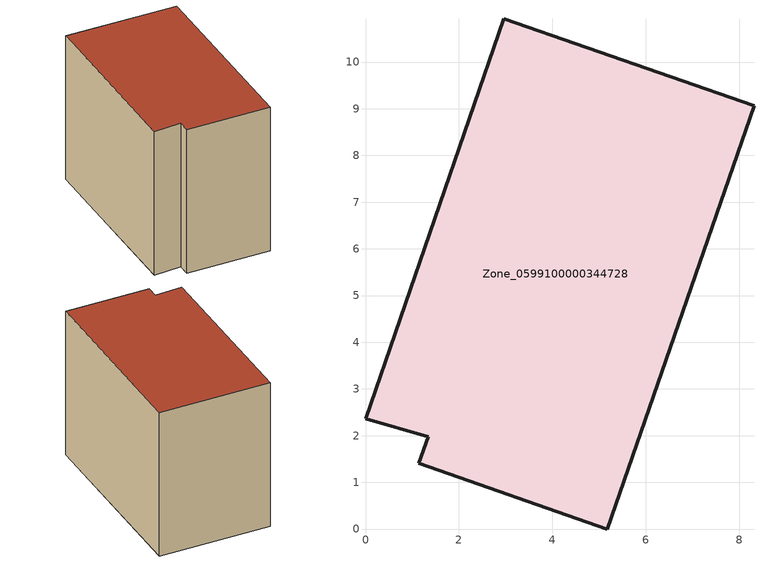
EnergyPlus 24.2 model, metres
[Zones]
Zone_0599100000344728
 floor ground (C_G): 8.32,9.06 5.18,0 1.14,1.4 1.34,1.97 0,2.36 2.96,10.92 z0
 wall outside (C_F): 8.32,9.06 2.96,10.92 0,2.36 1.34,1.97 1.14,1.4 5.18,0 8.32,9.06 z0:7.79
 roof outside (C_R): 5.18,0 8.32,9.06 2.96,10.92 0,2.36 1.34,1.97 1.14,1.4 z7.79
[BUILDING]
Pand.0599100000344728: North Axis=0; Terrain=City; Loads Convergence Tolerance Value=0.04; Temperature Convergence Tolerance Value=0.4; Solar Distribution=FullExterior; Maximum Number of Warmup Days=25; Minimum Number of Warmup Days=1
[Site:Location]
Rotterdam.The.Hague.AP_ZH_NLD Design_Conditions: Latitude=51.96; Longitude=4.45; Time Zone=1; Elevation=-4.5
[SITE:GROUNDTEMPERATURE:BUILDINGSURFACE]
18, 18, 18, 18, 18, 18, 18, 18, 18, 18, 18, 18
[MATERIAL] Thermal Absorptance=0.9; Solar Absorptance=0.7; Visible Absorptance=0.7
Name | Roughness | Thickness | Conductivity | Density | Specific Heat
G.TC.1992-2005 | MediumSmooth | 0.15 | 0.06 | 540 | 1210
F.TC.1992-2005 | Rough | 0.3 | 0.12 | 1920 | 840
R.TC.1992-2005 | MediumRough | 0.2 | 0.08 | 1500 | 1000
[CONSTRUCTION]
C_G: G.TC.1992-2005
C_F: F.TC.1992-2005
C_R: R.TC.1992-2005
[ZONE]
Zone_0599100000344728: Type=1; Multiplier=1; Ceiling Height=Autocalculate; Volume=Autocalculate; Floor Area=autocalculate; Part of Total Floor Area=Yes
[ZONEINFILTRATION:DESIGNFLOWRATE]
Infil_Zone_0599100000344728: Zone or ZoneList or Space or SpaceList=Zone_0599100000344728; Schedule=AlwaysOn; Design Flow Rate Calculation Method=Flow/Area; Flow Rate per Floor Area=0.0015; Constant Term Coefficient=1; Temperature Term Coefficient=0; Velocity Term Coefficient=0; Velocity Squared Term Coefficient=0
[HVACTEMPLATE:ZONE:IDEALLOADSAIRSYSTEM]
Zone_0599100000344728: Maximum Heating Supply Air Temperature=50; Minimum Cooling Supply Air Temperature=13; Maximum Heating Supply Air Humidity Ratio=0.0156; Minimum Cooling Supply Air Humidity Ratio=0.0077; Heating Limit=NoLimit; Cooling Limit=NoLimit; Dehumidification Control Type=ConstantSensibleHeatRatio; Cooling Sensible Heat Ratio=0.7; Dehumidification Setpoint=60; Humidification Control Type=None; Humidification Setpoint=30; Outdoor Air Method=None; Outdoor Air Flow Rate per Person=0.00944; Outdoor Air Flow Rate per Zone Floor Area=0; Outdoor Air Flow Rate per Zone=0; Demand Controlled Ventilation Type=None; Outdoor Air Economizer Type=NoEconomizer; Heat Recovery Type=None; Sensible Heat Recovery Effectiveness=0.7; Latent Heat Recovery Effectiveness=0.65
[ZONECONTROL:THERMOSTAT]
ThermostatControl_Zone_0599100000344728: Zone or ZoneList=Zone_0599100000344728; Control Type Schedule=DualSetpointControlType; Control 1=Thermostat_Zone_0599100000344728; Temperature Difference Between Cutout And Setpoint=0
[THERMOSTATSETPOINT:DUALSETPOINT]
Thermostat_Zone_0599100000344728: Heating Setpoint Temperature Schedule=HeatingSetpoint_Zone_0599100000344728; Cooling Setpoint Temperature Schedule=CoolingSetpoint_Zone_0599100000344728
[SCHEDULE:COMPACT]
HeatingSetpoint_Zone_0599100000344728: Through: 12/31, For: AllDays, Until: 24:00, 21
CoolingSetpoint_Zone_0599100000344728: Through: 12/31, For: AllDays, Until: 24:00, 24
DualSetpointControlType: Through: 12/31, For: AllDays, Until: 24:00, 4
AlwaysOn: Through: 12/31, For: AllDays, Until: 24:00, 1
